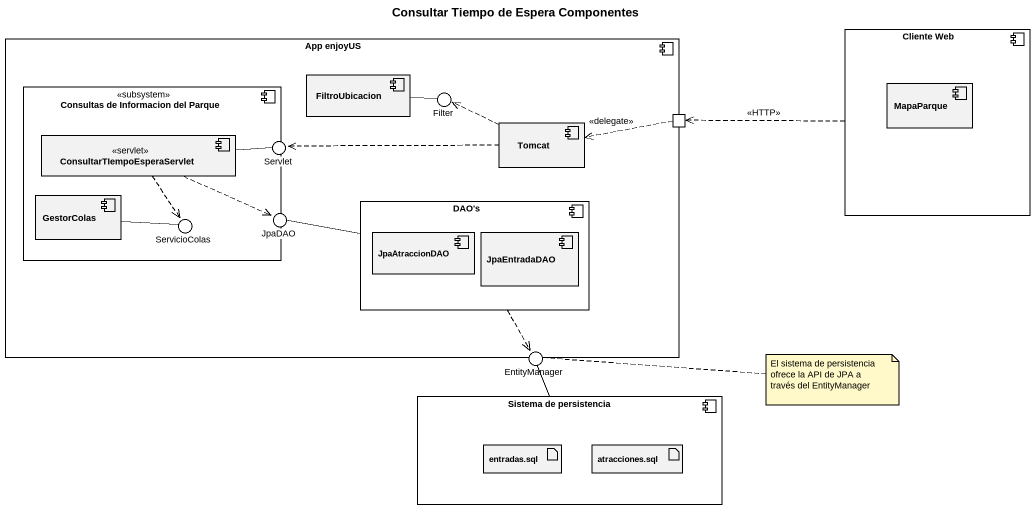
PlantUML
@startuml
title Consultar Tiempo de Espera Componentes
component "Cliente Web" as Cliente_Web {
  component MapaParque
}
component "App enjoyUS" as App_enjoyUS {
  component "Consultas de Informacion del Parque" as Consultas_de_Informacion <<subsystem>> {
    component ConsultarTIempoEsperaServlet <<servlet>>
    component GestorColas
  }
  component FiltroUbicacion
  component Tomcat
  port " " as port1
  component "DAO's" as DAO_s {
    component JpaAtraccionDAO
    component JpaEntradaDAO
  }
}
() Filter
() Servlet
() ServicioColas
() JpaDAO
() EntityManager
component "Sistema de persistencia" as Sistema_de_persistencia {
  artifact "entradas.sql" as entradas_sql
  artifact "atracciones.sql" as atracciones_sql
}
App_enjoyUS -up- Filter
App_enjoyUS -up- Servlet
Consultas_de_Informacion -- ServicioColas
App_enjoyUS -left- JpaDAO
Cliente_Web .left.> port1 : <<HTTP>>
FiltroUbicacion -right- Filter
ConsultarTIempoEsperaServlet -right- Servlet
ConsultarTIempoEsperaServlet ..> ServicioColas
ConsultarTIempoEsperaServlet .right.> JpaDAO
Tomcat .left.> Filter
Tomcat .left.> Servlet
port1 .left.> Tomcat : <<delegate>>
GestorColas -right- ServicioColas
DAO_s -left- JpaDAO
DAO_s ..> EntityManager
Sistema_de_persistencia -up- EntityManager
note right of EntityManager : El sistema de persistencia ofrece la API de JPA a través del EntityManager
@enduml
